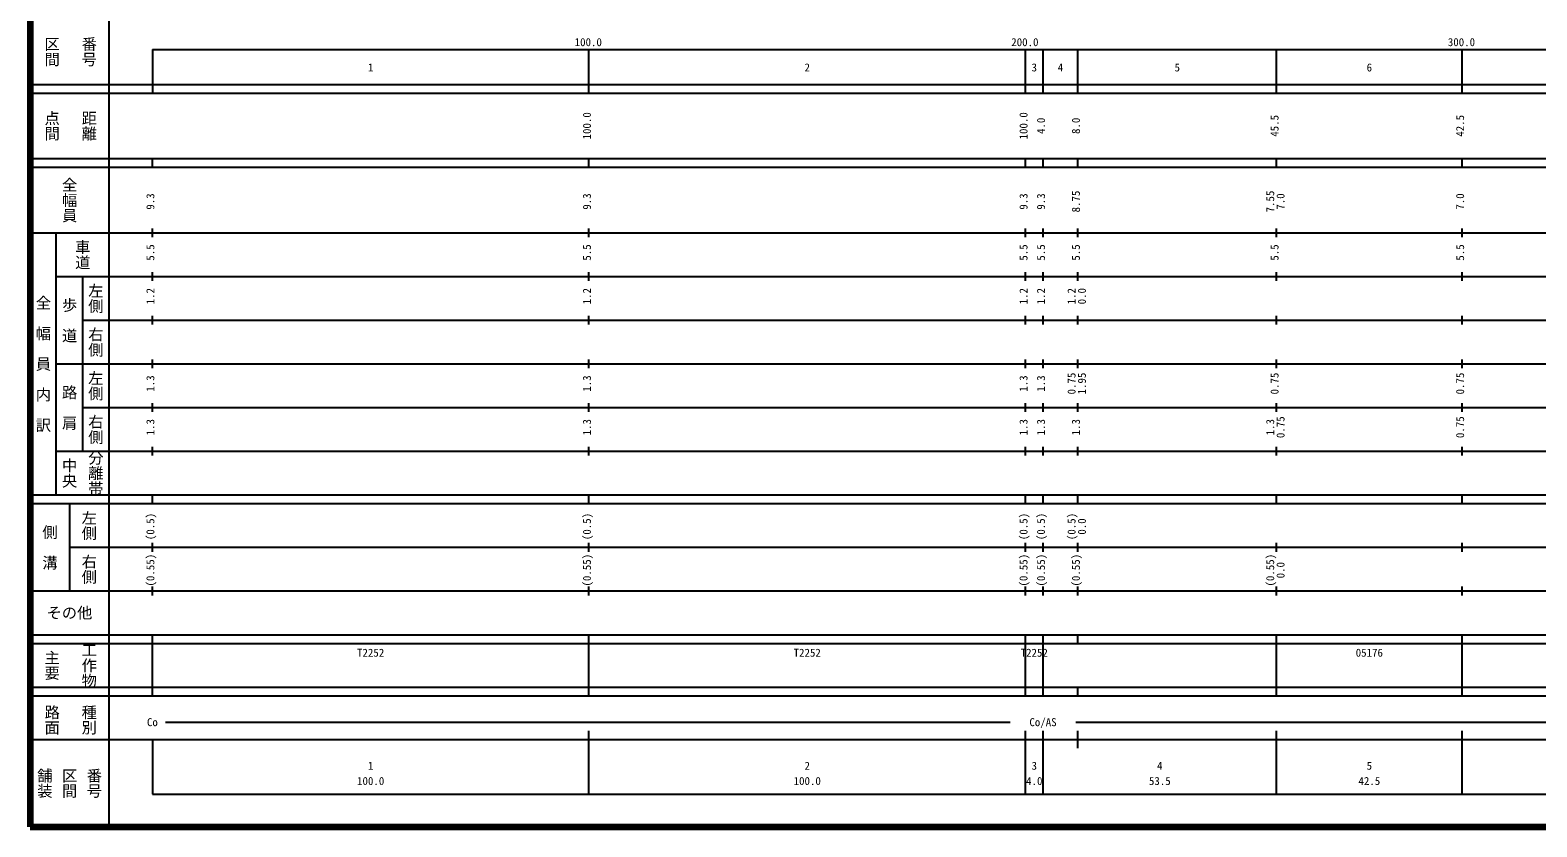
# Model space of a CAD drawing. Units: millimetres on the paper, enlarged 1000 times. Extents: x 40000 to 680000, y 20000 to 380000.
# Drawn here: x 40000 to 385118, y 20000 to 202409 of the extents above; entities that cross this region are included whole.
import ezdxf
from ezdxf.enums import TextEntityAlignment as Align

# ---------------------------------------------------------------- set-up
doc = ezdxf.new("R2010")
doc.units = ezdxf.units.MM
doc.header["$LTSCALE"] = 1000
doc.layers.add('M-TTL', color=2, linetype='Continuous', lineweight=140)
doc.layers.add('M-TTL-BAND', color=7, linetype='Continuous', lineweight=25)
doc.styles.add('@ＭＳ ゴシック', font='')
doc.styles.add('ＭＳ ゴシック', font='')
doc.styles.get('@ＭＳ ゴシック').set_extended_font_data('@MS Gothic')
doc.styles.get('ＭＳ ゴシック').set_extended_font_data('MS Gothic')

msp = doc.modelspace()

# ---------------------------------------------------------------- linework, layer by layer
at = {"layer": 'M-TTL'}
for p, q in [((40000, 380000), (40000, 20000)), ((40000, 20000), (680000, 20000))]:
    msp.add_line(p, q, dxfattribs=at)
at = {"layer": 'M-TTL-BAND'}
for p, q in [((58000, 370000), (58000, 20000)), ((68000, 198000), (579000, 198000)), ((68000, 198000), (68000, 188000)), ((168000, 188000), (168000, 198000)), ((268000, 188000), (268000, 198000)), ((272000, 188000), (272000, 198000)), ((280000, 188000), (280000, 198000)), ((325500, 188000), (325500, 198000)), ((368000, 188000), (368000, 198000)), ((40000, 190000), (579000, 190000)), ((40000, 188000), (579000, 188000)), ((40000, 173000), (579000, 173000)), ((68000, 171000), (68000, 173000)), ((168000, 171000), (168000, 173000)), ((268000, 171000), (268000, 173000)), ((272000, 171000), (272000, 173000)), ((280000, 171000), (280000, 173000)), ((325500, 171000), (325500, 173000)), ((368000, 171000), (368000, 173000)), ((40000, 171000), (579000, 171000)), ((40000, 156000), (579000, 156000)), ((46000, 96000), (46000, 156000)), ((68000, 155000), (68000, 157000)), ((168000, 155000), (168000, 157000)), ((268000, 155000), (268000, 157000)), ((272000, 155000), (272000, 157000)), ((280000, 155000), (280000, 157000)), ((325500, 155000), (325500, 157000)), ((368000, 155000), (368000, 157000)), ((46000, 146000), (579000, 146000)), ((52000, 146000), (52000, 106000)), ((68000, 145000), (68000, 147000)), ((168000, 145000), (168000, 147000)), ((268000, 145000), (268000, 147000)), ((272000, 145000), (272000, 147000)), ((280000, 145000), (280000, 147000)), ((325500, 145000), (325500, 147000)), ((368000, 145000), (368000, 147000)), ((52000, 136000), (579000, 136000)), ((68000, 135000), (68000, 137000)), ((168000, 135000), (168000, 137000)), ((268000, 135000), (268000, 137000)), ((272000, 135000), (272000, 137000)), ((280000, 135000), (280000, 137000)), ((325500, 135000), (325500, 137000)), ((368000, 135000), (368000, 137000)), ((46000, 126000), (579000, 126000)), ((68000, 125000), (68000, 127000)), ((168000, 125000), (168000, 127000)), ((268000, 125000), (268000, 127000)), ((272000, 125000), (272000, 127000)), ((280000, 125000), (280000, 127000)), ((325500, 125000), (325500, 127000)), ((368000, 125000), (368000, 127000)), ((52000, 116000), (579000, 116000)), ((68000, 115000), (68000, 117000)), ((168000, 115000), (168000, 117000)), ((268000, 115000), (268000, 117000)), ((272000, 115000), (272000, 117000)), ((280000, 115000), (280000, 117000)), ((325500, 115000), (325500, 117000)), ((368000, 115000), (368000, 117000)), ((68000, 105000), (68000, 107000)), ((168000, 105000), (168000, 107000)), ((268000, 105000), (268000, 107000)), ((272000, 105000), (272000, 107000)), ((280000, 105000), (280000, 107000)), ((325500, 105000), (325500, 107000)), ((368000, 105000), (368000, 107000)), ((46000, 106000), (579000, 106000)), ((40000, 96000), (579000, 96000)), ((40000, 94000), (579000, 94000)), ((49000, 94000), (49000, 74000)), ((68000, 94000), (68000, 96000)), ((168000, 94000), (168000, 96000)), ((268000, 94000), (268000, 96000)), ((272000, 94000), (272000, 96000)), ((280000, 94000), (280000, 96000)), ((325500, 94000), (325500, 96000)), ((368000, 94000), (368000, 96000)), ((49000, 84000), (579000, 84000)), ((68000, 83000), (68000, 85000)), ((168000, 83000), (168000, 85000)), ((268000, 83000), (268000, 85000)), ((272000, 83000), (272000, 85000)), ((280000, 83000), (280000, 85000)), ((325500, 83000), (325500, 85000)), ((368000, 83000), (368000, 85000)), ((40000, 74000), (579000, 74000)), ((68000, 73000), (68000, 75000)), ((168000, 73000), (168000, 75000)), ((268000, 73000), (268000, 75000)), ((272000, 73000), (272000, 75000)), ((280000, 73000), (280000, 75000)), ((325500, 73000), (325500, 75000)), ((368000, 73000), (368000, 75000)), ((40000, 64000), (579000, 64000)), ((68000, 62000), (68000, 64000)), ((168000, 62000), (168000, 64000)), ((268000, 62000), (268000, 64000)), ((272000, 62000), (272000, 64000)), ((280000, 62000), (280000, 64000)), ((325500, 62000), (325500, 64000)), ((368000, 62000), (368000, 64000)), ((40000, 62000), (579000, 62000)), ((68000, 52000), (68000, 62000)), ((168000, 52000), (168000, 62000)), ((168000, 52000), (168000, 62000)), ((268000, 52000), (268000, 62000)), ((268000, 52000), (268000, 62000)), ((272000, 52000), (272000, 62000)), ((325500, 52000), (325500, 62000)), ((368000, 52000), (368000, 62000)), ((368000, 52000), (368000, 62000)), ((40000, 52000), (579000, 52000)), ((68000, 50000), (68000, 52000)), ((168000, 50000), (168000, 52000)), ((268000, 50000), (268000, 52000)), ((272000, 50000), (272000, 52000)), ((280000, 50000), (280000, 52000)), ((325500, 50000), (325500, 52000)), ((368000, 50000), (368000, 52000)), ((40000, 50000), (579000, 50000)), ((71000, 44000), (264500, 44000)), ((168000, 27500), (168000, 42000)), ((268000, 27500), (268000, 42000)), ((272000, 27500), (272000, 42000)), ((279500, 44000), (565000, 44000)), ((280000, 38000), (280000, 42000)), ((325500, 27500), (325500, 42000)), ((368000, 27500), (368000, 42000)), ((40000, 40000), (579000, 40000)), ((68000, 40000), (68000, 27500)), ((68000, 27500), (579000, 27500))]:
    msp.add_line(p, q, dxfattribs=at)

# ---------------------------------------------------------------- texts
at = {"layer": 'M-TTL-BAND', "style": '@ＭＳ ゴシック'}
for s, p in [('区間', (45000, 197500)), ('番号', (53500, 197500)), ('点間', (45000, 180500)), ('距離', (53500, 180500)), ('全幅員', (49000, 163500)), ('車道', (52000, 151000)), ('全\u3000幅\u3000員\u3000内\u3000訳', (43000, 126000)), ('左側', (55000, 141000)), ('歩\u3000道', (49000, 136000)), ('右側', (55000, 131000)), ('左側', (55000, 121000)), ('路\u3000肩', (49000, 116000)), ('右側', (55000, 111000)), ('中央', (49000, 101000)), ('分離帯', (55000, 101000)), ('左側', (53500, 89000)), ('側\u3000溝', (44500, 84000)), ('右側', (53500, 79000)), ('主要', (45000, 57000)), ('工作物', (53500, 57000)), ('路面', (45000, 44500)), ('種別', (53500, 44500)), ('舗装', (43333, 30000)), ('区間', (49000, 30000)), ('番号', (54667, 30000))]:
    msp.add_text(s, height=2566, rotation=270, dxfattribs=at).set_placement(p, align=Align.MIDDLE_CENTER)
at = {"layer": 'M-TTL-BAND', "style": 'ＭＳ ゴシック'}
for s, p in [('100.0', (167844, 198195)), ('200.0', (267844, 198195)), ('300.0', (367844, 198195)), ('1', (118000, 192405)), ('2', (218000, 192405)), ('3', (270000, 192405)), ('4', (276000, 192405)), ('5', (302750, 192405)), ('6', (346750, 192405)), ('Co', (68000, 42500)), ('Co/AS', (272000, 42500)), ('1', (118000, 32523)), ('2', (218000, 32523)), ('3', (270000, 32523)), ('4', (298750, 32523)), ('5', (346750, 32523)), ('100.0', (118000, 29033)), ('100.0', (218000, 29033)), ('4.0', (270000, 29033)), ('53.5', (298750, 29033)), ('42.5', (346750, 29033))]:
    msp.add_text(s, height=1833, dxfattribs=at).set_placement(p, align=Align.BOTTOM_CENTER)
for s, p in [('100.0', (169000, 180500)), ('100.0', (269000, 180500)), ('4.0', (273000, 180500)), ('8.0', (281000, 180500)), ('45.5', (326500, 180500)), ('42.5', (369000, 180500)), ('9.3', (69000, 163174)), ('9.3', (169000, 163174)), ('9.3', (269000, 163174)), ('9.3', (273000, 163174)), ('8.75', (281000, 163174)), ('7.55', (325500, 163174)), ('7.0', (327870, 163174)), ('7.0', (369000, 163174)), ('5.5', (69000, 151500)), ('5.5', (169000, 151500)), ('5.5', (269000, 151500)), ('5.5', (273000, 151500)), ('5.5', (281000, 151500)), ('5.5', (326500, 151500)), ('5.5', (369000, 151500)), ('1.2', (69000, 141500)), ('1.2', (169000, 141500)), ('1.2', (269000, 141500)), ('1.2', (273000, 141500)), ('1.2', (280000, 141500)), ('0.0', (282370, 141500)), ('1.3', (69000, 121500)), ('1.3', (169000, 121500)), ('1.3', (269000, 121500)), ('1.3', (273000, 121500)), ('0.75', (280000, 121500)), ('1.95', (282370, 121500)), ('0.75', (326500, 121500)), ('0.75', (369000, 121500)), ('1.3', (69000, 111500)), ('1.3', (169000, 111500)), ('1.3', (269000, 111500)), ('1.3', (273000, 111500)), ('1.3', (281000, 111500)), ('1.3', (325500, 111500)), ('0.75', (327870, 111500)), ('0.75', (369000, 111500)), ('(0.5)', (69000, 88764)), ('(0.5)', (169000, 88764)), ('(0.5)', (269000, 88764)), ('(0.5)', (273000, 88764)), ('(0.5)', (280000, 88764)), ('0.0', (282370, 88764)), ('(0.55)', (69000, 78764)), ('(0.55)', (169000, 78764)), ('(0.55)', (269000, 78764)), ('(0.55)', (273000, 78764)), ('(0.55)', (281000, 78764)), ('(0.55)', (325500, 78764)), ('0.0', (327870, 78764))]:
    msp.add_text(s, height=1833, rotation=90, dxfattribs=at).set_placement(p, align=Align.BOTTOM_CENTER)
msp.add_text('その他', height=2566, dxfattribs=at).set_placement((49000, 69000), align=Align.MIDDLE_CENTER)
for s, p in [('T2252', (114875, 58405)), ('T2252', (214875, 58405)), ('T2252', (266875, 58405)), ('05176', (343625, 58405))]:
    msp.add_text(s, height=1833, dxfattribs=at).set_placement(p, align=Align.BOTTOM_LEFT)

doc.saveas('drawing.dxf')
